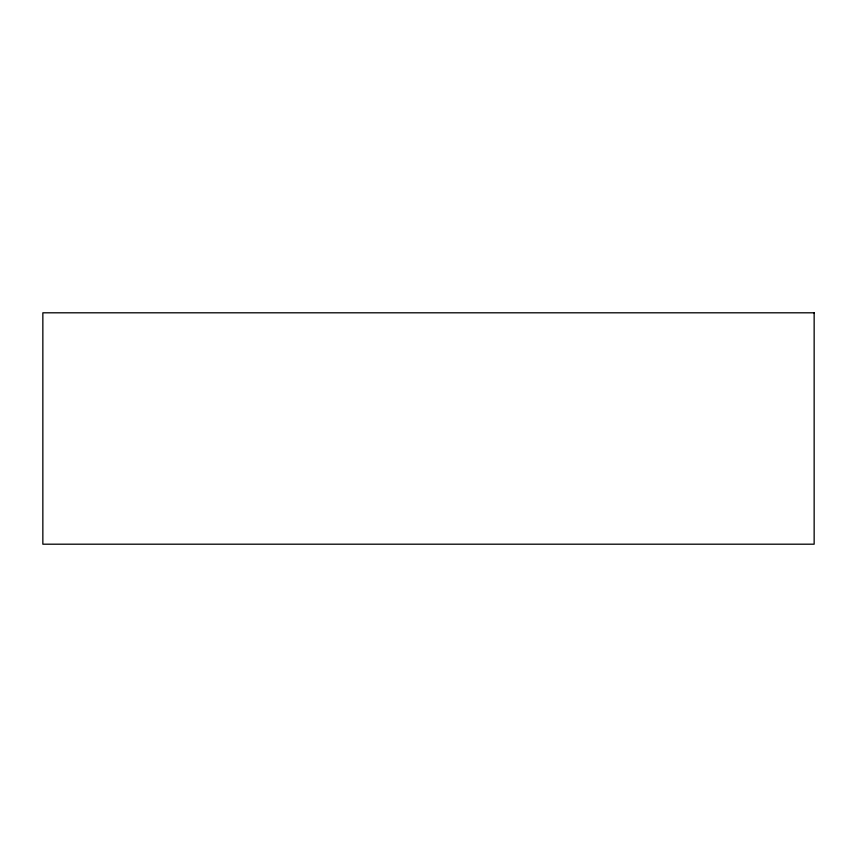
<?xml version="1.0" encoding="UTF-8"?>
<svg xmlns="http://www.w3.org/2000/svg" width="857" height="857" viewBox="0 0 857 857"><rect width="100%" height="100%" fill="white"/><g stroke="black" fill="none" stroke-linecap="round" stroke-linejoin="round"><path stroke-width="1.29" d="M814.15 312.805L42.85 312.805L42.85 544.195L814.15 544.195L814.15 312.805"/></g></svg>
